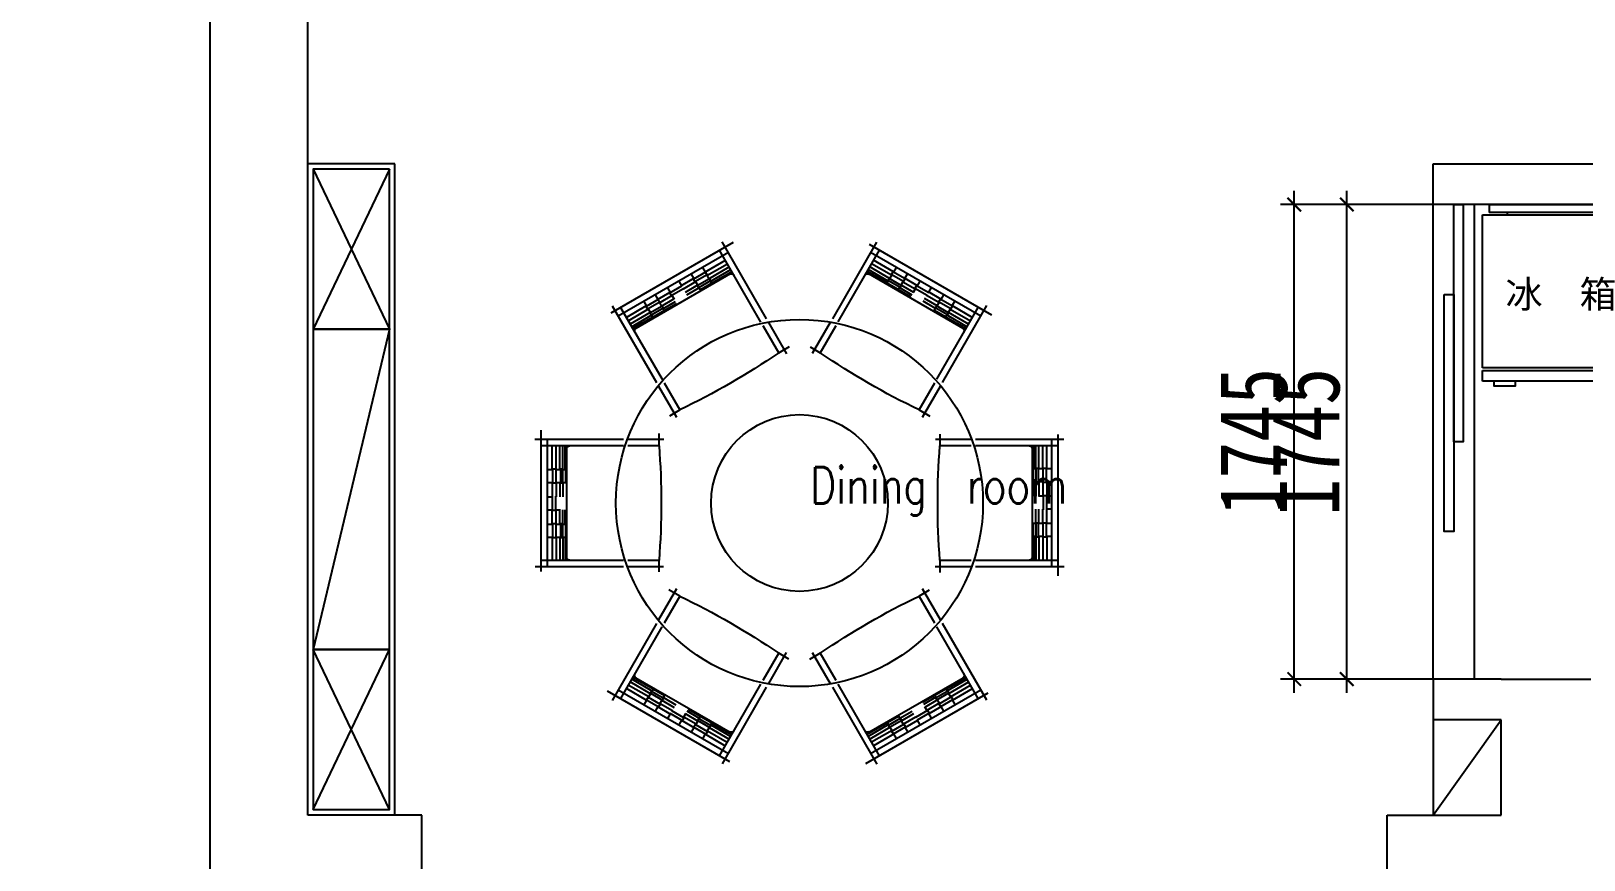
# Model space of a CAD drawing. Header units: millimetres. Extents: x -77055 to 331180, y -861586 to -491011.
# Drawn here: x 144950 to 150662, y -657601 to -654553 of the extents above; entities that cross this region are included whole.
import ezdxf

# ---------------------------------------------------------------- set-up
doc = ezdxf.new("R2010")
doc.units = ezdxf.units.MM
doc.header["$PDMODE"] = 3
for name, color, linetype in [('250', 250, 'Continuous'), ('PUB_TEXT', 7, 'Continuous'), ('墙体', 7, 'Continuous'), ('活动家具', 6, 'Continuous')]:
    doc.layers.add(name, color=color, linetype=linetype)
doc.styles.add('_SIMPLEX', font='SIMPLEX.shx', dxfattribs={"width": 0.8})
doc.styles.add('DIM', font='simhei.ttf', dxfattribs={"width": 0.8})
doc.styles.get("Standard").update_dxf_attribs({"font": 'simhei.ttf'})
doc.dimstyles.new('1-50', dxfattribs={"dimscale": 50, "dimtxt": 5, "dimasz": 1, "dimexe": 1, "dimexo": 0.1, "dimgap": 0.5, "dimtad": 1, "dimdec": 0, "dimdsep": 46, "dimtxsty": 'DIM', "dimblk": 'ARCHTICK', "dimcen": 4, "dimdle": 1, "dimclrd": 3, "dimclre": 3, "dimclrt": 1, "dimadec": 0, "dimazin": 0, "dimtfac": 1, "dimtdec": 0, "dimtmove": 2, "dimatfit": 3, "dimldrblk": 'DOT', "dimfxl": 15, "dimfxlon": 1, "dimarcsym": 0})

# ---------------------------------------------------------------- blocks, each defined once
blk = doc.blocks.new('fv')
at = {"layer": '活动家具', "color": 2}
for p, q in [((-176426, -533445.8), (-176119.7, -533935.4)), ((-176692.9, -533657), (-176385.5, -533464.6)), ((-176832.5, -533744.3), (-176707.8, -533666.3)), ((-176801.9, -533756.3), (-176828.9, -533713.1)), ((-176110.6, -533906), (-176417.1, -534097.8)), ((-176432, -534107.1), (-176555.9, -534184.6)), ((-176528.9, -534192.6), (-176554.1, -534152.3))]:
    blk.add_line(p, q, dxfattribs=at)
at = {"layer": '活动家具', "color": 1}
for p, q in [((-176678.9, -533679.4), (-176392.1, -533499.9)), ((-176428.4, -533491.4), (-176152.5, -533932.3)), ((-176380.7, -533606.5), (-176431.8, -533524.8)), ((-176383, -533605.4), (-176352.5, -533654.2)), ((-176352.5, -533651.6), (-176321.4, -533701.2)), ((-176293.3, -533748.8), (-176323.8, -533700)), ((-176262.2, -533795.8), (-176293.3, -533746.2)), ((-176264.6, -533794.7), (-176234, -533843.5)), ((-176233.9, -533841.1), (-176184, -533920.8)), ((-176144.3, -533896), (-176431.1, -534075.4))]:
    blk.add_line(p, q, dxfattribs=at)
at = {"layer": '活动家具', "color": 8}
for p, q in [((-176481, -533555.5), (-176233.2, -533951.5)), ((-176425.5, -533634.6), (-176476.7, -533552.8)), ((-176418, -533629.9), (-176469.1, -533548.1)), ((-176407.4, -533623.3), (-176458.6, -533541.5)), ((-176394.5, -533615.2), (-176445.7, -533533.4)), ((-176426.7, -533632.7), (-176431, -533635.4)), ((-176427.4, -533633.2), (-176396.9, -533681.9)), ((-176416.8, -533629.1), (-176426.2, -533635)), ((-176408.5, -533621.7), (-176419, -533628.2)), ((-176418, -533627.3), (-176387.4, -533676)), ((-176410, -533622.3), (-176379.5, -533671.1)), ((-176393.1, -533614.3), (-176408.9, -533624.2)), ((-176381.7, -533604.9), (-176395.5, -533613.6)), ((-176394.3, -533612.4), (-176363.7, -533661.2)), ((-176363.2, -533595.6), (-176381.8, -533607.3)), ((-176801.9, -533756.3), (-176693.8, -533688.7)), ((-176388.6, -533674.2), (-176398, -533680.1)), ((-176389.8, -533674.9), (-176358.7, -533724.5)), ((-176378.2, -533670), (-176388.8, -533676.5)), ((-176364.9, -533659.3), (-176380.7, -533669.2)), ((-176379.3, -533668.3), (-176348.2, -533717.9)), ((-176366.3, -533660.2), (-176335.3, -533709.8)), ((-176351.5, -533653.2), (-176365.3, -533661.9)), ((-176335, -533640.6), (-176353.7, -533652.3)), ((-176304, -533690.2), (-176322.6, -533701.9)), ((-176304.5, -533755.9), (-176335, -533707.1)), ((-176305.7, -533754), (-176321.5, -533763.9)), ((-176289, -533812.6), (-176320.1, -533763)), ((-176276.1, -533804.5), (-176307.1, -533754.9)), ((-176292.2, -533747.8), (-176306.1, -533756.5)), ((-176275.8, -533735.3), (-176294.4, -533746.9)), ((-176307.1, -533823.9), (-176338.1, -533774.3)), ((-176299.5, -533819.2), (-176330.6, -533769.5)), ((-176308.2, -533822), (-176312.5, -533824.7)), ((-176308.9, -533822.4), (-176278.4, -533871.2)), ((-176298.3, -533818.4), (-176307.8, -533824.3)), ((-176290, -533811), (-176300.5, -533817.5)), ((-176299.5, -533816.6), (-176269, -533865.3)), ((-176291.6, -533811.6), (-176261.1, -533860.4)), ((-176274.6, -533803.6), (-176290.4, -533813.5)), ((-176263.2, -533794.2), (-176277.1, -533802.8)), ((-176275.8, -533801.7), (-176245.3, -533850.5)), ((-176244.7, -533784.9), (-176263.4, -533796.6)), ((-176277.7, -533870.8), (-176282, -533873.5)), ((-176270, -533863.7), (-176279.4, -533869.6)), ((-176278.7, -533869.1), (-176228.9, -533948.9)), ((-176271.2, -533864.4), (-176221.3, -533944.1)), ((-176259.7, -533859.5), (-176270.2, -533866.1)), ((-176246.3, -533848.9), (-176262.1, -533858.7)), ((-176260.7, -533857.9), (-176210.8, -533937.6)), ((-176247.7, -533849.7), (-176197.9, -533929.5)), ((-176232.9, -533842.7), (-176246.7, -533851.4)), ((-176216.4, -533830.1), (-176235.1, -533841.8)), ((-176446, -534084.7), (-176554.1, -534152.3))]:
    blk.add_line(p, q, dxfattribs=at)
for centre, start, end in [((-176485.1, -533573.7), 32.03443, 122.03471), ((-176251.3, -533947.4), 302.03471, 32.035)]:
    blk.add_arc(centre, 13.2, start, end, dxfattribs=at)
at = {"layer": '活动家具', "color": 2}
blk.add_arc((-174120.2, -532353.9), 3026.3, 207.60784, 216.46159, dxfattribs=at)
blk = doc.blocks.new('A$C54042851')
at = {"color": 2, "ltscale": 100}
blk.add_circle((0, 0), 675, dxfattribs=at)
at = {"color": 251, "ltscale": 100}
blk.add_circle((0, 0), 325, dxfattribs=at)
at = {"color": 2, "zscale": 0.9}
for p, xscale, yscale, rotation in [((84650.5, 499458), -0.8999999999771501, 0.8999999999941791, 332.0347128776529), ((474868.6, 176419.6), -0.8999999999771501, 0.8999999999941783, 272.0347128776529), ((-390218.1, 323038.5), -0.8999999999771501, 0.8999999999941792, 32.03471287765294), ((390218.1, -323038.5), -0.8999999999771502, 0.8999999999941792, 212.034712877653), ((-84650.5, -499458), -0.8999999999771497, 0.8999999999941791, 152.0347128776529), ((-474868.6, -176419.6), -0.8999999999771511, 0.8999999999941795, 92.03471287765296)]:
    blk.add_blockref('fv', p, dxfattribs=dict(at, xscale=xscale, yscale=yscale, rotation=rotation))
at = {"layer": 'PUB_TEXT', "color": 5, "style": '_SIMPLEX', "width": 0.8}
blk.add_text('Dining  room', height=133.333, dxfattribs=at).set_placement((39.3, -1.5))
blk = doc.blocks.new('A$C03B97D01')
at = {"color": 2}
for p, q in [((0, 629.4), (550.3, 629.4)), ((0, 66.8), (0, 629.4)), ((25, 666.8), (922, 666.8)), ((25, 666.8), (25, 637.4)), ((922, 637.4), (25, 637.4)), ((90.7, 637.4), (90.7, 629.4)), ((452.7, 637.4), (452.7, 629.4)), ((550.3, 66.8), (550.3, 629.4)), ((950, 629.4), (550.3, 629.4)), ((922, 637.4), (922, 666.8)), ((950, 66.8), (950, 629.4)), ((550.3, 66.8), (0, 66.8)), ((950, 66.8), (399.7, 66.8)), ((0, 16.8), (0, 56.8)), ((0, 56.8), (550.3, 56.8)), ((550.3, 16.8), (0, 16.8)), ((399.7, 56.8), (950, 56.8)), ((950, 16.8), (399.7, 16.8)), ((527.2, 16.8), (527.2, 56.8)), ((581, 16.8), (581, 56.8)), ((950, 16.8), (950, 56.8))]:
    blk.add_line(p, q, dxfattribs=at)
for points in [[(121.2, 16.8), (42.2, 16.8), (42.2, 0), (121.2, 0)], [(692.1, 16.8), (613.1, 16.8), (613.1, 0), (692.1, 0)]]:
    blk.add_lwpolyline(points, close=True, dxfattribs=at)
at = {"layer": '墙体', "insert": (85, 275.9), "char_height": 100, "width": 628.583, "attachment_point": 7}
blk.add_mtext('{\\fSimSun|b0|i0|c134|p2;\\C1;冰  箱}', dxfattribs=at)
blk = doc.blocks.new('_ArchTick')
at = {"color": 0, "linetype": 'ByBlock', "const_width": 0.15}
blk.add_lwpolyline([(-0.5, -0.5), (0.5, 0.5)], dxfattribs=at)
blk = doc.blocks.new('*D697')
at = {"layer": '250', "color": 3, "lineweight": -2}
for p, q in [((-22966, -602662.7), (-22966, -607117.7)), ((-23716, -602712.7), (-22916, -602712.7)), ((-23716, -607067.7), (-22916, -607067.7)), ((149596.8, -656985.8), (149596.8, -655140.8)), ((150253.3, -655190.8), (149546.8, -655190.8)), ((150253.3, -656935.8), (149546.8, -656935.8))]:
    blk.add_line(p, q, dxfattribs=at)
at = {"layer": 'Defpoints', "color": 0}
for p in [(-24429.4, -602712.7), (-24429.4, -607067.7), (-22966, -607067.7), (149596.8, -655190.8), (150258.3, -655190.8), (150258.3, -656935.8)]:
    blk.add_point(p, dxfattribs=at)
at = {"layer": '250', "color": 3, "lineweight": -2, "xscale": 50, "yscale": 50, "zscale": 50}
for p, rotation in [((-22966, -602712.7), 90), ((-22966, -607067.7), 270), ((149596.8, -655190.8), 90), ((149596.8, -656935.8), 270)]:
    blk.add_blockref('_ArchTick', p, dxfattribs=dict(at, rotation=rotation))
at = {"layer": '250', "color": 1, "char_height": 250, "attachment_point": 5, "rotation": 90, "style": 'DIM'}
for s, insert in [('4355', (-23116, -604890.2)), ('1745', (149446.8, -656063.3))]:
    blk.add_mtext(s, dxfattribs=dict(at, insert=insert))
blk = doc.blocks.new('_Dot')
at = {"color": 0, "linetype": 'ByBlock', "lineweight": -2}
blk.add_line((-0.5, 0), (-1, 0), dxfattribs=at)
at = {"color": 0, "linetype": 'ByBlock', "const_width": 0.5}
blk.add_lwpolyline([(-0.25, 0, 1), (0.25, 0, 1)], format="xyb", close=True, dxfattribs=at)
blk = doc.blocks.new('*D698')
at = {"layer": '250', "color": 3, "lineweight": -2}
for p, q in [((-22966, -607017.7), (-22966, -607357.7)), ((-23716, -607067.7), (-22916, -607067.7)), ((-23716, -607307.7), (-22916, -607307.7)), ((149790, -656985.8), (149790, -655140.8)), ((150213.3, -655190.8), (149740, -655190.8)), ((150253.3, -656935.8), (149740, -656935.8))]:
    blk.add_line(p, q, dxfattribs=at)
at = {"layer": 'Defpoints', "color": 0}
for p in [(-24429.4, -607067.7), (-24189.4, -607307.7), (-22966, -607307.7), (149790, -655190.8), (150218.3, -655190.8), (150258.3, -656935.8)]:
    blk.add_point(p, dxfattribs=at)
at = {"layer": '250', "color": 3, "lineweight": -2, "xscale": 50, "yscale": 50, "zscale": 50}
for p, rotation in [((-22966, -607067.7), 90), ((-22966, -607307.7), 270), ((149790, -655190.8), 90), ((149790, -656935.8), 270)]:
    blk.add_blockref('_ArchTick', p, dxfattribs=dict(at, rotation=rotation))
at = {"layer": '250', "color": 1, "char_height": 250, "attachment_point": 5, "rotation": 90, "style": 'DIM'}
for s, insert in [('240', (-22778.5, -606854.6)), ('1745', (149640, -656063.3))]:
    blk.add_mtext(s, dxfattribs=dict(at, insert=insert))

msp = doc.modelspace()

# ---------------------------------------------------------------- linework, layer by layer
at = {"layer": '250', "color": 7}
for p, q in [((145608.3, -650255.8), (145608.3, -657975.8)), ((145968.3, -657435.8), (145968.3, -650555.8)), ((150108.3, -655190.8), (150108.3, -655040.8)), ((150108.3, -655040.8), (153268.3, -655040.8)), ((150838.3, -655190.8), (150108.3, -655190.8)), ((150358.3, -656935.8), (150688.3, -656935.8)), ((150358.3, -657085.8), (150108.3, -657085.8)), ((150358.3, -657435.8), (150358.3, -657085.8)), ((146388.3, -657435.8), (145968.3, -657435.8)), ((146388.3, -657765.8), (146388.3, -657435.8)), ((149938.3, -657435.8), (150358.3, -657435.8)), ((149938.3, -657765.8), (149938.3, -657435.8))]:
    msp.add_line(p, q, dxfattribs=at)
at = {"layer": '250', "color": 2}
for p, q in [((146288.3, -655040.8), (145968.3, -655040.8)), ((146288.3, -657435.8), (146288.3, -655040.8))]:
    msp.add_line(p, q, dxfattribs=at)
at = {"layer": '250', "color": 8}
for p, q in [((150108.3, -656935.8), (150108.3, -655190.8)), ((150258.3, -655190.8), (150258.3, -656935.8)), ((146268.3, -655649.5), (145988.3, -656827)), ((150108.3, -657435.8), (150358.3, -657085.8))]:
    msp.add_line(p, q, dxfattribs=at)
at = {"layer": '250', "color": 1}
msp.add_lwpolyline([(146268.3, -655060.8), (145988.3, -655060.8), (145988.3, -657415.8), (146268.3, -657415.8)], close=True, dxfattribs=at)
at = {"layer": '250', "color": 8}
for points in [[(145988.3, -655060.8), (146268.3, -655649.5), (145988.3, -655649.5)], [(146268.3, -655060.8), (145988.3, -655649.5), (146268.3, -655649.5)], [(145988.3, -657415.8), (146268.3, -656827), (145988.3, -656827)], [(146268.3, -657415.8), (145988.3, -656827), (146268.3, -656827)], [(150108.3, -657085.8), (150108.3, -657435.8)]]:
    msp.add_lwpolyline(points, dxfattribs=at)
at = {"layer": '250', "color": 2}
for points in [[(150183.3, -655190.8), (150218.3, -655190.8), (150218.3, -656063.3), (150183.3, -656063.3)], [(150148.3, -655521), (150183.3, -655521), (150183.3, -656393.5), (150148.3, -656393.5)]]:
    msp.add_lwpolyline(points, close=True, dxfattribs=at)
at = {"layer": '250', "color": 7}
msp.add_lwpolyline([(150358.3, -656935.8), (150108.3, -656935.8), (150108.3, -657085.8)], dxfattribs=at)

# ---------------------------------------------------------------- block references
at = {"color": 2, "ltscale": 100}
msp.add_blockref('A$C54042851', (147776.8, -656288.3), dxfattribs=at)
at = {"layer": '250', "color": 7}
msp.add_blockref('A$C03B97D01', (150288.9, -655857.5), dxfattribs=at)

# ---------------------------------------------------------------- dimensions: what is measured, and where the dimension line sits
dim = msp.add_linear_dim(base=(-22966, -607067.7), p1=(-24429.4, -602712.7), p2=(-24429.4, -607067.7), angle=270, dimstyle='1-50', dxfattribs=at)
dim.commit()
dim.dimension.update_dxf_attribs({"geometry": '*D697', "text_midpoint": (-23116, -604890.2)})
dim = msp.add_linear_dim(base=(-22966, -607307.7), p1=(-24429.4, -607067.7), p2=(-24189.4, -607307.7), angle=270, dimstyle='1-50', dxfattribs=at)
dim.commit()
dim.dimension.update_dxf_attribs({"geometry": '*D698', "text_midpoint": (-22778.5, -606854.6), "dimtype": 160})

doc.saveas('drawing.dxf')
